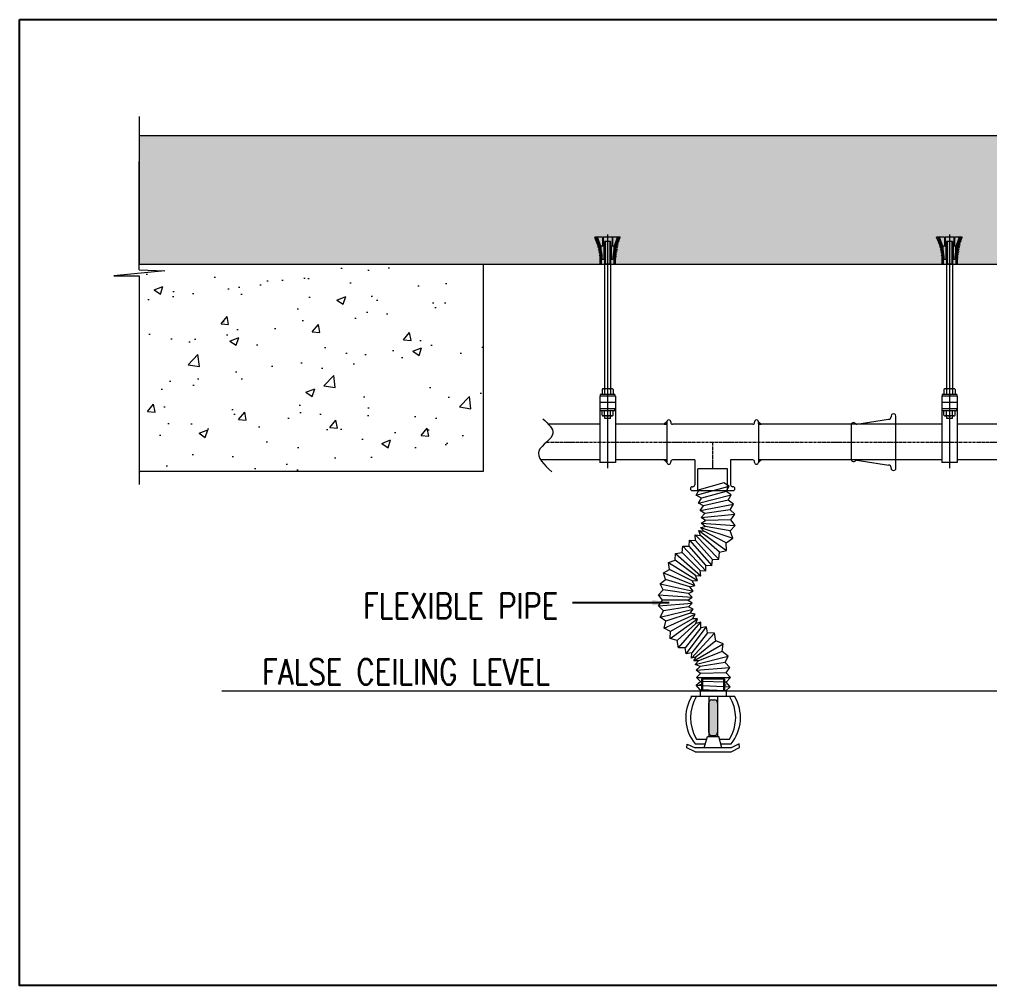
# Model space of a CAD drawing. Header units: millimetres. Extents: x 1706 to 249912, y -487248 to 27192.
# Drawn here: x 181345 to 192790, y -36495 to -25097 of the extents above; entities that cross this region are included whole.
import ezdxf
from ezdxf.enums import TextEntityAlignment as Align

# ---------------------------------------------------------------- set-up
doc = ezdxf.new("R2010")
doc.units = ezdxf.units.MM
doc.linetypes.add('CENTER', pattern=[50.8, 31.75, -6.35, 6.35, -6.35])
doc.layers.get('0').update_dxf_attribs({"color": 251})
doc.layers.add('FF-PENDENT SPRINKLER', color=7, linetype='Continuous', true_color=0xcc0099)
doc.layers.add('FS-SPK- TEXT', color=7, linetype='Continuous')
doc.layers.add('TITLE', color=251, linetype='Continuous')
doc.layers.add('MCD-FIRE-TEXT-1', color=7, linetype='Continuous', lineweight=25)
doc.layers.add('Sprinkler Pipe', color=11, linetype='Continuous', lineweight=35)
doc.styles.add('M-ELE DIM', font='isocp.shx')
doc.styles.add('RomanS', font='romans__.ttf', dxfattribs={"height": 300})
doc.dimstyles.new('McD-ELE-100', dxfattribs={"dimscale": 100, "dimtxt": 2.5, "dimasz": 2, "dimexe": 1, "dimexo": 1, "dimgap": 2.5, "dimtad": 0, "dimtih": 1, "dimtoh": 1, "dimdec": 0, "dimrnd": 5, "dimzin": 0, "dimdsep": 46, "dimtxsty": 'M-ELE DIM', "dimcen": 1, "dimclre": 9, "dimclrt": 256, "dimadec": 0, "dimazin": 0, "dimtfac": 1, "dimtdec": 0, "dimtofl": 0, "dimtmove": 0, "dimatfit": 3, "dimfxl": 1, "dimtolj": 1, "dimtzin": 0, "dimarcsym": 0})
pattern_1 = [(50, (446352.25, 33809.4), (1075.8903, -94.1282), [112.5, -1237.5]), (355, (446352.2, 33809.4), (-208.127, 1128.288), [90, -990]), (100.4514, (446441.9, 33801.5), (867.764, 1034.1593), [95.6103, -1051.713]), (46.1842, (446352.2, 34109.4), (1600.8616, -248.2785), [168.75, -1856.25]), (96.6356, (446485.7, 34088.7), (1401.994, 1461.177), [143.415, -1577.5695]), (351.1842, (446352.2, 34109.4), (1401.993, 1461.178), [135, -1485]), (21, (446502.25, 34034.4), (895.3606, -603.9283), [112.5, -1237.5]), (326, (446502.2, 34034.4), (364.973, 1087.725), [90, -990]), (71.4514, (446576.9, 33984), (1260.334, 483.7958), [95.6103, -1051.713]), (37.5, (446352.25, 33809.36), (18.2398, 499.3408), [0, -978, 0, -1005, 0, -993.75]), (7.5, (446352.25, 33809.36), (394.6043, 591.6176), [0, -573, 0, -955.5, 0, -378.75]), (327.5, (446017.75, 33809.36), (800.73365, -33.8323), [0, -375, 0, -1170, 0, -1552.5]), (317.5, (445867.75, 33809.36), (874.7793, 150.1575), [0, -487.5, 0, -777, 0, -1102.5])]

msp = doc.modelspace()

# ---------------------------------------------------------------- hatches: boundary and pattern name
at = {"layer": 'FF-PENDENT SPRINKLER', "lineweight": 0}
h = msp.add_hatch(dxfattribs=at)
h.set_pattern_fill('AR-CONC', color=251, scale=150, angle=0.0000005, style=0)
h.set_pattern_definition(pattern_1)
h.paths.add_polyline_path([(186814.089, -27989.696), (182758.514, -27989.696), (182758.514, -28052.057), (183061.656, -28061.664), (182758.514, -28091.001), (182758.514, -30430.695), (186814.089, -30430.695)])
h.paths.add_polyline_path([(183918.616, -28779.636), (185154.33, -28779.636), (185154.33, -28436.779), (183918.616, -28436.779)], flags=24)
h.paths.add_polyline_path([(183898.321, -28382.181), (186751.893, -28382.181), (186751.893, -28157.181), (183898.321, -28157.181)], flags=24)
at = {"layer": 'FS-SPK- TEXT', "lineweight": 0}
h = msp.add_hatch(dxfattribs=at)
h.set_pattern_fill('AR-CONC', color=251, scale=150, angle=0.0000005, style=0)
h.set_pattern_definition(pattern_1)
h.paths.add_polyline_path([(182758.514, -27989.696), (215564.947, -27989.695), (215565.594, -26471.27), (182758.514, -26471.27)])
h = msp.add_hatch(dxfattribs=at)
h.set_pattern_fill('ANSI31', color=9, scale=126, angle=0.0000005, style=0)
h.set_pattern_definition([(45.0000005, (-14182809.537, -3154813.15), (-11.136931902, 11.136931706), [])])
edge = h.paths.add_edge_path()
edge.add_line((188156.234, -27716.952), (188152.75, -27707.962))
edge.add_line((188152.98, -27718.791), (188156.234, -27716.952))
edge.add_line((188149.497, -27709.8), (188152.75, -27707.962))
edge.add_line((188149.497, -27709.8), (188132.67, -27666.379))
edge.add_line((188164.476, -27748.454), (188152.981, -27718.79))
edge.add_line((188209.589, -27824.224), (188148.42, -27666.379))
edge.add_line((188171.301, -27755.557), (188167.817, -27746.567))
edge.add_line((188186.77, -27796.357), (188183.04, -27786.732))
edge.add_line((188167.96, -27757.445), (188171.301, -27755.557))
edge.add_line((188164.477, -27748.454), (188167.817, -27746.567))
edge.add_line((188179.804, -27788.007), (188167.96, -27757.445))
edge.add_line((188183.04, -27786.732), (188179.804, -27788.007))
edge.add_line((188183.464, -27797.452), (188186.77, -27796.357))
edge.add_line((188193.706, -27823.879), (188183.464, -27797.452))
edge.add_line((188193.706, -27823.879), (188193.706, -27989.696))
edge.add_line((188209.456, -27823.879), (188209.456, -27989.696))
h = msp.add_hatch(dxfattribs=at)
h.set_pattern_fill('ANSI31', color=9, scale=126, angle=0.0000005, style=0)
h.set_pattern_definition([(135.0000005, (14559375.503, -3154812.898), (11.136931706, 11.136931902), [])])
h.paths.add_polyline_path([(188401.434, -27748.454), (188401.435, -27748.454), (188412.93, -27718.79)], flags=16)
h.paths.add_polyline_path([(188356.322, -27824.224), (188356.456, -27989.696), (188356.456, -27823.879), (188372.206, -27823.879), (188372.206, -27989.696), (188412.931, -27718.791), (188409.677, -27716.952), (188413.161, -27707.962), (188416.414, -27709.8), (188433.241, -27666.379), (188417.491, -27666.379)])
edge = h.paths.add_edge_path()
edge.add_line((188394.61, -27755.557), (188398.094, -27746.567))
edge.add_line((188379.141, -27796.357), (188382.871, -27786.732))
edge.add_line((188397.951, -27757.445), (188394.61, -27755.557))
edge.add_line((188401.434, -27748.454), (188398.094, -27746.567))
edge.add_line((188386.107, -27788.007), (188397.951, -27757.445))
edge.add_line((188382.871, -27786.732), (188386.107, -27788.007))
edge.add_line((188382.447, -27797.452), (188379.141, -27796.357))
edge.add_line((188372.206, -27823.879), (188382.447, -27797.452))
h = msp.add_hatch(dxfattribs=at)
h.set_pattern_fill('ANSI31', color=9, scale=126, angle=0.0000005, style=0)
h.set_pattern_definition([(45.0000005, (-14178775.64, -3154813.15), (-11.136931902, 11.136931706), [])])
edge = h.paths.add_edge_path()
edge.add_line((192190.131, -27716.952), (192186.647, -27707.962))
edge.add_line((192186.877, -27718.791), (192190.131, -27716.952))
edge.add_line((192183.394, -27709.8), (192186.647, -27707.962))
edge.add_line((192183.394, -27709.8), (192166.567, -27666.379))
edge.add_line((192198.373, -27748.454), (192186.878, -27718.79))
edge.add_line((192243.486, -27824.224), (192182.317, -27666.379))
edge.add_line((192205.198, -27755.557), (192201.714, -27746.567))
edge.add_line((192220.667, -27796.357), (192216.937, -27786.732))
edge.add_line((192201.857, -27757.445), (192205.198, -27755.557))
edge.add_line((192198.374, -27748.454), (192201.714, -27746.567))
edge.add_line((192213.701, -27788.007), (192201.857, -27757.445))
edge.add_line((192216.937, -27786.732), (192213.701, -27788.007))
edge.add_line((192217.361, -27797.452), (192220.667, -27796.357))
edge.add_line((192227.603, -27823.879), (192217.361, -27797.452))
edge.add_line((192227.603, -27823.879), (192227.603, -27989.695))
edge.add_line((192243.353, -27823.879), (192243.353, -27989.695))
h = msp.add_hatch(dxfattribs=at)
h.set_pattern_fill('ANSI31', color=9, scale=126, angle=0.0000005, style=0)
h.set_pattern_definition([(135.0000005, (14563409.4, -3154812.898), (11.136931706, 11.136931902), [])])
h.paths.add_polyline_path([(192435.331, -27748.454), (192435.332, -27748.454), (192446.827, -27718.79)])
h.paths.add_polyline_path([(192390.219, -27824.224), (192390.353, -27989.695), (192390.353, -27823.879), (192406.103, -27823.879), (192406.103, -27989.695), (192446.828, -27718.791), (192443.574, -27716.952), (192447.058, -27707.962), (192450.312, -27709.8), (192467.138, -27666.379), (192451.388, -27666.379)])
edge = h.paths.add_edge_path()
edge.add_line((192428.507, -27755.557), (192431.991, -27746.567))
edge.add_line((192413.038, -27796.357), (192416.768, -27786.732))
edge.add_line((192431.848, -27757.445), (192428.507, -27755.557))
edge.add_line((192435.331, -27748.454), (192431.991, -27746.567))
edge.add_line((192420.004, -27788.007), (192431.848, -27757.445))
edge.add_line((192416.768, -27786.732), (192420.004, -27788.007))
edge.add_line((192416.344, -27797.452), (192413.038, -27796.357))
edge.add_line((192406.103, -27823.879), (192416.344, -27797.452))
h = msp.add_hatch(dxfattribs=at)
h.set_pattern_fill('ANSI31', color=8, scale=0.75, angle=0.0000005, style=0)
h.set_pattern_definition([(135.0000005, (247565.60797, -31519.31439), (0.06629126015, 0.06629126132), [])])
h.paths.add_polyline_path([(188982.809, -29844.369), (188982.809, -29872.698), (188951.045, -29872.698)])
h = msp.add_hatch(dxfattribs=at)
h.set_pattern_fill('ANSI31', color=8, scale=0.75, angle=0.0000005, style=0)
h.set_pattern_definition([(45.0000005, (131480.025695, -31519.31541), (-0.06629126132, 0.06629126015), [])])
h.paths.add_polyline_path([(190062.825, -29844.369), (190062.825, -29872.698), (190094.589, -29872.698)])
h = msp.add_hatch(dxfattribs=at)
h.set_pattern_fill('ANSI31', color=8, scale=0.75, angle=0.0000005, style=0)
h.set_pattern_definition([(225.0000005, (247565.60795, -28647.95474), (0.06629126132, -0.06629126015), [])])
h.paths.add_polyline_path([(188982.809, -30322.901), (188982.809, -30294.573), (188951.045, -30294.573)])
h = msp.add_hatch(dxfattribs=at)
h.set_pattern_fill('ANSI31', color=8, scale=0.75, angle=0.0000005, style=0)
h.set_pattern_definition([(315.0000005, (131480.02567, -28647.95576), (-0.06629126015, -0.06629126132), [])])
h.paths.add_polyline_path([(190062.825, -30322.901), (190062.825, -30294.573), (190094.589, -30294.573)])
h = msp.add_hatch(color=256, dxfattribs=at)
h.paths.add_polyline_path([(189474.537, -33506.625, 0.414213562), (189512.037, -33544.125), (189528.045, -33544.125), (189528.045, -33123.987), (189512.037, -33123.987, 0.414213562), (189474.537, -33161.487)])
h.paths.add_polyline_path([(189528.045, -33544.125), (189544.053, -33544.125, 0.414213562), (189581.553, -33506.625), (189581.553, -33161.487, 0.414213562), (189544.053, -33123.987), (189528.045, -33123.987)])

# ---------------------------------------------------------------- linework, layer by layer
at = {"color": 7}
msp.add_lwpolyline([(181344.893, -25096.607), (217878.379, -25096.607), (217878.379, -36495.456), (181344.893, -36495.456)], close=True, dxfattribs=at)
at = {"layer": 'FF-PENDENT SPRINKLER', "color": 251, "lineweight": 0}
for p, q in [((186814.089, -27989.696, -35104.305), (186814.089, -30430.695, -35104.305)), ((186814.089, -30430.695, -35104.305), (182757.867, -30430.695, -35104.305))]:
    msp.add_line(p, q, dxfattribs=at)
at = {"layer": 'FS-SPK- TEXT', "color": 251, "linetype": 'Continuous', "lineweight": 0}
for p, q in [((182758.514, -26240.585, -28603.472), (182758.514, -27989.696, -35104.305)), ((215565.594, -26471.27, -28603.472), (182758.514, -26471.27, -28603.472)), ((215564.947, -27989.695, -35104.305), (182758.514, -27989.696, -35104.305))]:
    msp.add_line(p, q, dxfattribs=at)
at = {"layer": 'FS-SPK- TEXT', "color": 251, "lineweight": 0}
for p, q in [((182758.514, -28052.057, -35104.305), (182758.514, -26772.874, -28603.472)), ((183061.656, -28061.664, -35104.305), (182456.97, -28120.184, -35104.305)), ((182456.97, -28120.184, -35104.305), (182757.867, -28120.184, -35104.305)), ((182757.867, -28120.184, -35104.305), (182757.867, -30583.638, -28603.472)), ((182758.514, -28052.057, -35104.305), (183061.656, -28061.664, -35104.305))]:
    msp.add_line(p, q, dxfattribs=at)
at = {"layer": 'FS-SPK- TEXT', "color": 9, "lineweight": 0}
for p, q in [((188149.497, -27713.003, -33877.206), (188131.428, -27666.379, -33969.868)), ((188222.021, -27666.379, -33650.481), (188131.428, -27666.379, -33650.481)), ((188209.456, -27827.082, -33650.481), (188147.178, -27666.379, -33969.868)), ((188206.762, -27782.337, -33733.043), (188164.17, -27666.379, -33963.502)), ((188222.021, -27666.379, -33650.481), (188222.021, -27771.379, -33650.481)), ((188335.456, -27666.379, -33650.481), (188230.456, -27666.379, -33650.481)), ((188230.456, -27666.379, -33650.481), (188230.456, -27771.379, -33650.481)), ((188282.956, -27636.09, -35492.603), (188282.956, -30389.433, -31584.684)), ((188335.456, -27666.379, -33650.481), (188335.456, -27771.379, -33650.481)), ((188342.98, -27666.379, -33650.481), (188342.98, -27771.379, -33650.481)), ((188433.241, -27666.379, -33650.481), (188342.98, -27666.379, -33650.481)), ((188356.322, -27824.224, -33649.796), (188417.491, -27666.379, -33963.502)), ((188359.149, -27780.542, -33736.612), (188401.741, -27666.379, -33963.502)), ((188416.414, -27709.8, -33877.206), (188433.241, -27666.379, -33963.502)), ((192183.394, -27713.003, -33877.206), (192165.326, -27666.379, -33969.868)), ((192255.918, -27666.379, -33650.481), (192165.326, -27666.379, -33650.481)), ((192243.353, -27827.082, -33650.481), (192181.076, -27666.379, -33969.868)), ((192240.659, -27782.337, -33733.043), (192198.067, -27666.379, -33963.502)), ((192255.918, -27666.379, -33650.481), (192255.918, -27771.379, -33650.481)), ((192369.353, -27666.379, -33650.481), (192264.353, -27666.379, -33650.481)), ((192264.353, -27666.379, -33650.481), (192264.353, -27771.379, -33650.481)), ((192316.853, -27636.09, -35492.603), (192316.853, -30389.433, -31584.684)), ((192369.353, -27666.379, -33650.481), (192369.353, -27771.379, -33650.481)), ((192376.877, -27666.379, -33650.481), (192376.877, -27771.379, -33650.481)), ((192467.138, -27666.379, -33650.481), (192376.877, -27666.379, -33650.481)), ((192390.219, -27824.224, -33649.796), (192451.388, -27666.379, -33963.502)), ((192393.046, -27780.542, -33736.612), (192435.638, -27666.379, -33963.502)), ((192450.312, -27709.8, -33877.206), (192467.138, -27666.379, -33963.502)), ((188149.497, -27713.003, -33979.438), (188152.75, -27711.165, -33979.438)), ((188156.234, -27720.155, -33859.74), (188152.75, -27711.165, -33877.608)), ((188152.98, -27721.994, -33979.438), (188156.234, -27720.155, -33979.438)), ((188164.181, -27751.824, -33805.255), (188152.981, -27721.994, -33859.338)), ((188164.094, -27748.67, -33979.438), (188167.435, -27746.783, -33979.438)), ((188170.919, -27755.773, -33787.789), (188167.435, -27746.783, -33805.657)), ((188167.578, -27757.661, -33979.438), (188170.919, -27755.773, -33979.438)), ((188179.787, -27788.571, -33745.372), (188167.665, -27757.612, -33787.387)), ((188179.787, -27788.571, -33979.438), (188183.049, -27786.727, -33979.438)), ((188186.524, -27795.723, -33727.906), (188183.04, -27786.732, -33745.774)), ((188183.271, -27797.561, -33979.438), (188186.532, -27795.718, -33979.438)), ((188193.706, -27823.879, -33650.481), (188183.271, -27797.561, -33727.505)), ((188248.705, -27771.379, -33650.481), (188206.762, -27771.379, -33650.481)), ((188206.762, -27813.379, -33650.481), (188206.762, -27771.379, -33650.481)), ((188240.956, -27771.379, -33650.481), (188240.956, -27928.879, -33650.481)), ((188248.705, -27716.41, -33650.481), (188248.705, -27984.482, -29518.886)), ((188317.206, -27716.41, -33650.481), (188248.705, -27716.41, -33650.481)), ((188256.455, -27716.41, -33650.481), (188256.455, -27984.482, -29518.886)), ((188309.456, -27716.41, -33650.481), (188309.456, -27984.482, -29518.886)), ((188317.206, -27716.41, -33650.481), (188317.206, -27984.482, -29518.886)), ((188359.149, -27771.379, -33650.481), (188317.206, -27771.379, -33650.481)), ((188324.956, -27771.379, -33650.481), (188324.956, -27928.879, -33650.481)), ((188359.149, -27813.379, -33650.481), (188359.149, -27771.379, -33650.481)), ((188372.206, -27823.879, -33650.481), (188382.447, -27797.452, -33703.004)), ((188379.141, -27796.357, -33726.646), (188382.871, -27786.732, -33745.774)), ((188382.447, -27797.452, -33703.004), (188379.141, -27796.357, -33828.552)), ((188382.871, -27786.732, -33745.774), (188386.107, -27788.007, -33953.425)), ((188386.107, -27788.007, -33721.775), (188397.951, -27757.445, -33782.515)), ((188394.61, -27755.557, -33590.866), (188398.094, -27746.567, -33608.734)), ((188397.951, -27757.445, -33782.515), (188394.61, -27755.557, -33782.515)), ((188401.434, -27748.454, -33782.515), (188398.094, -27746.567, -33782.515)), ((188401.435, -27748.454, -33800.383), (188412.93, -27718.79, -33859.338)), ((188409.677, -27716.952, -33859.74), (188413.161, -27707.962, -33877.608)), ((188412.931, -27718.791, -33979.438), (188409.677, -27716.952, -33979.438)), ((188416.414, -27709.8, -33979.438), (188413.161, -27707.962, -33979.438)), ((192183.394, -27713.003, -33979.438), (192186.647, -27711.165, -33979.438)), ((192190.131, -27720.155, -33859.74), (192186.647, -27711.165, -33877.608)), ((192186.877, -27721.994, -33979.438), (192190.131, -27720.155, -33979.438)), ((192198.078, -27751.824, -33805.255), (192186.878, -27721.994, -33859.338)), ((192197.991, -27748.67, -33979.438), (192201.332, -27746.783, -33979.438)), ((192204.816, -27755.773, -33787.789), (192201.332, -27746.783, -33805.657)), ((192201.475, -27757.661, -33979.438), (192204.816, -27755.773, -33979.438)), ((192213.684, -27788.571, -33745.372), (192201.562, -27757.612, -33787.387)), ((192213.684, -27788.571, -33979.438), (192216.946, -27786.727, -33979.438)), ((192220.421, -27795.723, -33727.906), (192216.937, -27786.732, -33745.774)), ((192217.168, -27797.561, -33979.438), (192220.43, -27795.718, -33979.438)), ((192227.603, -27823.879, -33650.481), (192217.168, -27797.561, -33727.505)), ((192282.602, -27771.379, -33650.481), (192240.659, -27771.379, -33650.481)), ((192240.659, -27813.379, -33650.481), (192240.659, -27771.379, -33650.481)), ((192274.853, -27771.379, -33650.481), (192274.853, -27928.879, -33650.481)), ((192282.602, -27716.41, -33650.481), (192282.602, -27984.482, -29518.886)), ((192351.103, -27716.41, -33650.481), (192282.602, -27716.41, -33650.481)), ((192290.352, -27716.41, -33650.481), (192290.352, -27984.482, -29518.886)), ((192343.353, -27716.41, -33650.481), (192343.353, -27984.482, -29518.886)), ((192351.103, -27716.41, -33650.481), (192351.103, -27984.482, -29518.886)), ((192393.046, -27771.379, -33650.481), (192351.103, -27771.379, -33650.481)), ((192358.853, -27771.379, -33650.481), (192358.853, -27928.879, -33650.481)), ((192393.046, -27813.379, -33650.481), (192393.046, -27771.379, -33650.481)), ((192406.103, -27823.879, -33650.481), (192416.344, -27797.452, -33703.004)), ((192413.038, -27796.357, -33726.646), (192416.768, -27786.732, -33745.774)), ((192416.344, -27797.452, -33703.004), (192413.038, -27796.357, -33828.552)), ((192416.768, -27786.732, -33745.774), (192420.004, -27788.007, -33953.425)), ((192420.004, -27788.007, -33721.775), (192431.848, -27757.445, -33782.515)), ((192428.507, -27755.557, -33590.866), (192431.991, -27746.567, -33608.734)), ((192431.848, -27757.445, -33782.515), (192428.507, -27755.557, -33782.515)), ((192435.331, -27748.454, -33782.515), (192431.991, -27746.567, -33782.515)), ((192435.332, -27748.454, -33800.383), (192446.827, -27718.79, -33859.338)), ((192443.574, -27716.952, -33859.74), (192447.058, -27707.962, -33877.608)), ((192446.828, -27718.791, -33979.438), (192443.574, -27716.952, -33979.438)), ((192450.312, -27709.8, -33979.438), (192447.058, -27707.962, -33979.438)), ((188193.706, -27823.879, -33650.481), (188193.706, -27989.696, -33650.481)), ((188209.456, -27823.879, -33650.481), (188209.456, -27989.696, -33650.481)), ((188356.456, -27823.879, -33650.481), (188356.456, -27989.696, -33650.481)), ((188372.206, -27823.879, -33650.481), (188372.206, -27989.696, -33650.481)), ((192227.603, -27823.879, -33650.481), (192227.603, -27989.695, -33650.481)), ((192243.353, -27823.879, -33650.481), (192243.353, -27989.695, -33650.481)), ((192390.353, -27823.879, -33650.481), (192390.353, -27989.695, -33650.481)), ((192406.103, -27823.879, -33650.481), (192406.103, -27989.695, -33650.481)), ((188248.705, -27928.879, -33650.481), (188219.956, -27928.879, -33650.481)), ((188317.206, -27984.482, -29518.886), (188248.705, -27984.482, -29518.886)), ((188248.705, -27989.696, -35716.279), (188248.705, -29454.261, -31584.684)), ((188345.956, -27928.879, -33650.481), (188317.206, -27928.879, -33650.481)), ((188317.206, -27989.696, -35716.279), (188317.206, -29454.261, -31584.684)), ((192282.602, -27928.879, -33650.481), (192253.853, -27928.879, -33650.481)), ((192351.103, -27984.482, -29518.886), (192282.602, -27984.482, -29518.886)), ((192282.602, -27989.695, -35716.279), (192282.602, -29454.261, -31584.684)), ((192379.853, -27928.879, -33650.481), (192351.103, -27928.879, -33650.481)), ((192351.103, -27989.695, -35716.279), (192351.103, -29454.261, -31584.684)), ((188368.487, -29520.969, -31584.684), (188197.424, -29520.969, -31584.684)), ((188197.424, -29520.969, -31584.684), (188197.424, -29543.497, -31584.684)), ((188217.544, -29462.025, -31255.727), (188217.544, -29520.969, -31255.727)), ((188335.266, -29454.261, -31255.727), (188236.262, -29454.261, -31255.727)), ((188248.726, -29461.87, -31255.727), (188248.726, -29520.969, -31255.727)), ((188316.51, -29461.87, -31255.727), (188316.51, -29520.969, -31255.727)), ((188350.917, -29462.025, -31255.727), (188350.917, -29520.969, -31255.727)), ((188368.487, -29520.969, -31584.684), (188368.487, -29543.497, -31584.684)), ((192402.384, -29520.969, -31584.684), (192231.321, -29520.969, -31584.684)), ((192231.321, -29520.969, -31584.684), (192231.321, -29543.497, -31584.684)), ((192251.441, -29462.024, -31255.727), (192251.441, -29520.969, -31255.727)), ((192369.163, -29454.261, -31255.727), (192270.159, -29454.261, -31255.727)), ((192282.623, -29461.87, -31255.727), (192282.623, -29520.969, -31255.727)), ((192350.407, -29461.87, -31255.727), (192350.407, -29520.969, -31255.727)), ((192384.814, -29462.024, -31255.727), (192384.814, -29520.969, -31255.727)), ((192402.384, -29520.969, -31584.684), (192402.384, -29543.497, -31584.684)), ((188191.081, -29543.497, -31584.684), (188191.081, -30325.684, -31584.684)), ((188374.831, -29543.497, -31584.684), (188191.081, -29543.497, -31584.684)), ((188374.831, -29616.997, -31584.684), (188191.081, -29616.997, -31584.684)), ((188374.831, -29543.497, -31584.684), (188374.831, -30325.684, -31584.684)), ((192224.978, -29543.497, -31584.684), (192224.978, -30325.684, -31584.684)), ((192408.728, -29543.497, -31584.684), (192224.978, -29543.497, -31584.684)), ((192408.728, -29616.997, -31584.684), (192224.978, -29616.997, -31584.684)), ((192408.728, -29543.497, -31584.684), (192408.728, -30325.684, -31584.684)), ((188374.831, -29690.497, -31584.684), (188191.081, -29690.497, -31584.684)), ((188197.424, -29713.024, -31584.684), (188197.424, -29690.497, -31584.684)), ((188368.487, -29713.024, -31584.684), (188197.424, -29713.024, -31584.684)), ((188217.523, -29767.625, -31584.684), (188217.523, -29713.024, -31584.684)), ((188248.705, -29767.779, -31584.684), (188248.705, -29713.024, -31584.684)), ((188317.206, -29767.779, -31584.684), (188317.206, -29713.024, -31584.684)), ((188348.388, -29767.625, -31584.684), (188348.388, -29713.024, -31584.684)), ((188368.487, -29713.024, -31584.684), (188368.487, -29690.497, -31584.684)), ((192408.728, -29690.497, -31584.684), (192224.978, -29690.497, -31584.684)), ((192231.321, -29713.024, -31584.684), (192231.321, -29690.497, -31584.684)), ((192402.384, -29713.024, -31584.684), (192231.321, -29713.024, -31584.684)), ((192251.42, -29767.625, -31584.684), (192251.42, -29713.024, -31584.684)), ((192282.602, -29767.779, -31584.684), (192282.602, -29713.024, -31584.684)), ((192351.103, -29767.779, -31584.684), (192351.103, -29713.024, -31584.684)), ((192382.285, -29767.625, -31584.684), (192382.285, -29713.024, -31584.684)), ((192402.384, -29713.024, -31584.684), (192402.384, -29690.497, -31584.684)), ((188332.738, -29775.389, -31584.684), (188233.173, -29775.389, -31584.684)), ((188251.773, -29803.153, -31584.684), (188251.773, -29775.389, -31584.684)), ((188317.206, -29803.153, -31584.684), (188251.773, -29803.153, -31584.684)), ((188317.206, -29803.153, -31584.684), (188317.206, -29775.389, -31584.684)), ((192366.635, -29775.389, -31584.684), (192267.07, -29775.389, -31584.684)), ((192285.67, -29803.153, -31584.684), (192285.67, -29775.389, -31584.684)), ((192351.103, -29803.153, -31584.684), (192285.67, -29803.153, -31584.684)), ((192351.103, -29803.153, -31584.684), (192351.103, -29775.389, -31584.684)), ((188374.831, -30325.684, -31584.684), (188191.081, -30325.684, -31584.684)), ((192408.728, -30325.684, -31584.684), (192224.978, -30325.684, -31584.684))]:
    msp.add_line(p, q, dxfattribs=at)
at = {"layer": 'FS-SPK- TEXT', "color": 8, "lineweight": 0}
for p, q in [((188982.809, -29844.369, -34590.358), (188951.045, -29872.698, -34590.358)), ((190062.825, -29844.369, -34590.358), (190094.589, -29872.698, -34590.358)), ((188982.809, -30322.901, -34590.358), (188951.045, -30294.573, -34590.358)), ((190062.825, -30322.901, -34590.358), (190094.589, -30294.573, -34590.358))]:
    msp.add_line(p, q, dxfattribs=at)
at = {"layer": 'FS-SPK- TEXT', "color": 8, "linetype": 'CENTER', "lineweight": 0}
for p, q in [((187562.315, -30083.635, -28204.395), (212035.182, -30083.635, -33362.648)), ((189522.817, -30083.635, -31169.28), (189522.817, -30398.216, -31169.28))]:
    msp.add_line(p, q, dxfattribs=at)
at = {"layer": 'FS-SPK- TEXT', "lineweight": 0}
for p, q in [((189391.2, -32945.365, -31169.28), (189368.7, -32945.365, -31169.28)), ((189391.2, -32875.503, -31169.28), (189391.2, -33018.495, -31169.28)), ((189391.2, -32875.503, -31169.28), (189661.2, -32875.503, -31169.28)), ((189401.091, -32875.503, -31169.28), (189401.091, -33018.495, -31169.28)), ((189651.31, -32875.503, -31169.28), (189651.31, -33018.495, -31169.28)), ((189661.2, -32875.503, -31169.28), (189661.2, -33018.495, -31169.28)), ((189661.2, -32946.999, -31169.28), (189683.7, -32946.999, -31169.28)), ((189263.451, -33018.495, -31169.28), (189791.057, -33018.495, -31169.28)), ((189373.539, -33018.495, -31169.28), (189373.539, -33082.001, -31169.28)), ((189682.551, -33018.495, -31169.28), (189682.551, -33082.001, -31169.28)), ((189263.451, -33082.001, -31169.28), (189780.004, -33082.001, -31169.28)), ((189474.537, -33161.487, -31169.28), (189474.537, -33506.625, -31169.28)), ((189512.037, -33123.987, -31169.28), (189544.053, -33123.987, -31169.28)), ((189581.553, -33161.487, -31169.28), (189581.553, -33506.625, -31169.28)), ((189512.037, -33544.125, -31169.28), (189544.053, -33544.125, -31169.28))]:
    msp.add_line(p, q, dxfattribs=at)
at = {"layer": 'FS-SPK- TEXT', "linetype": 'ByBlock', "lineweight": 0}
msp.add_line((189328.328, -33018.495, -31169.28), (189726.179, -33018.495, -31169.28), dxfattribs=at)
at = {"layer": 'FS-SPK- TEXT', "color": 222, "linetype": 'Continuous', "lineweight": 0}
for p, q in [((189477.695, -33082.001, -31169.28), (189477.695, -33556.57, -31169.28)), ((189579.907, -33082.001, -31169.28), (189579.907, -33556.57, -31169.28)), ((189216.563, -33688.975, -31169.28), (189223.413, -33645.561, -31169.28)), ((189223.413, -33645.561, -31169.28), (189317.87, -33691.227, -31169.28)), ((189316.452, -33644.289, -31169.28), (189436.284, -33644.289, -31169.28)), ((189332.845, -33587.849, -31169.28), (189451.797, -33587.849, -31169.28)), ((189423.383, -33691.227, -31169.28), (189460.394, -33556.57, -31169.28)), ((189460.394, -33556.57, -31169.28), (189595.696, -33556.57, -31169.28)), ((189632.707, -33691.227, -31169.28), (189595.696, -33556.57, -31169.28)), ((189604.293, -33587.849, -31169.28), (189723.245, -33587.849, -31169.28)), ((189619.806, -33644.289, -31169.28), (189739.638, -33644.289, -31169.28)), ((189834.189, -33644.205, -31169.28), (189739.732, -33691.227, -31169.28)), ((189841.038, -33687.619, -31169.28), (189834.189, -33644.205, -31169.28)), ((189317.87, -33736.16, -31169.28), (189216.563, -33688.975, -31169.28)), ((189739.732, -33691.227, -31169.28), (189317.87, -33691.227, -31169.28)), ((189317.87, -33736.16, -31169.28), (189739.732, -33736.16, -31169.28)), ((189739.732, -33736.16, -31169.28), (189841.038, -33687.619, -31169.28))]:
    msp.add_line(p, q, dxfattribs=at)
at = {"layer": 'FS-SPK- TEXT', "color": 251, "lineweight": 0, "elevation": -31169.28}
msp.add_lwpolyline([(183733.999, -33018.495), (216340.745, -33018.495)], dxfattribs=at)
at = {"layer": 'FS-SPK- TEXT', "color": 9, "lineweight": 0}
for centre, radius, start, end in [((187846.825, -27912.998, -33650.481), 373.468, 357.5627808, 15.4702939), ((188719.086, -27912.998, -33650.481), 373.468, 164.529707, 182.4372202), ((191880.722, -27912.998, -33650.481), 373.468, 357.5627808, 15.4702939), ((192752.983, -27912.998, -33650.481), 373.468, 164.529707, 182.4372202), ((188233.194, -29473.917, -31255.727), 19.656, 37.7977952, 142.7689206), ((188282.618, -29533.543, -31255.727), 79.282, 64.6918097, 115.3081913), ((188333.644, -29477.357, -31255.727), 23.096, 41.5941873, 137.8922095), ((192267.091, -29473.917, -31255.727), 19.656, 37.7977952, 142.7689206), ((192316.515, -29533.543, -31255.727), 79.282, 64.6918097, 115.3081913), ((192367.541, -29477.357, -31255.727), 23.096, 41.5941873, 137.8922095), ((188233.173, -29755.732, -31584.684), 19.656, 217.2310803, 322.2022057), ((188282.956, -29694.502, -31584.684), 80.886, 244.9481667, 295.0518343), ((188332.738, -29755.732, -31584.684), 19.656, 217.7977952, 322.7689206), ((192267.07, -29755.732, -31584.684), 19.656, 217.2310803, 322.2022057), ((192316.853, -29694.502, -31584.684), 80.886, 244.9481667, 295.0518343), ((192366.635, -29755.732, -31584.684), 19.656, 217.7977952, 322.7689206)]:
    msp.add_arc(centre, radius, start, end, dxfattribs=at)
at = {"layer": 'FS-SPK- TEXT', "color": 222, "linetype": 'Continuous', "lineweight": 0}
for centre, start, end in [((189689.378, -33334.925, -31169.28), 148.5344376, 219.6776818), ((189746.137, -33334.925, -31169.28), 148.5344376, 211.4655634), ((189309.953, -33334.925, -31169.28), 328.5344376, 31.4655634), ((189366.712, -33334.925, -31169.28), 320.3223192, 31.4655634)]:
    msp.add_arc(centre, 484.542, start, end, dxfattribs=at)
at = {"layer": 'FS-SPK- TEXT', "lineweight": 0}
for centre, start, end in [((189512.037, -33161.487, -31169.28), 90.0000005, 180.0000005), ((189544.053, -33161.487, -31169.28), 0.0000005, 90.0000005), ((189512.037, -33506.625, -31169.28), 180.0000005, 270.0000005), ((189544.053, -33506.625, -31169.28), 270.0000005, 0.0000005)]:
    msp.add_arc(centre, 37.5, start, end, dxfattribs=at)
at = {"layer": 'Sprinkler Pipe', "lineweight": 0}
for p, q in [((188982.753, -29844.369, -31169.28), (188982.753, -30322.901, -31169.28)), ((189027.753, -29844.369, -31169.28), (189027.753, -29850.198, -31169.28)), ((190017.881, -29844.369, -31169.28), (190017.881, -29850.198, -31169.28)), ((190062.881, -29844.369, -31169.28), (190062.881, -30322.901, -31169.28)), ((191224.182, -29871.403, -30075.329), (191598.93, -29813.635, -30075.329)), ((191627.591, -29777.374, -30075.329), (191627.591, -29784.835, -30075.329)), ((191685.191, -30389.896, -30075.329), (191685.191, -29777.374, -30075.329)), ((188191.081, -29872.698, -31261.784), (187586.987, -29872.698, -31239.163)), ((188982.753, -29872.698, -31564.946), (188374.831, -29872.698, -31404.59)), ((189995.381, -29872.698, -31169.28), (189050.253, -29872.698, -31169.28)), ((192224.978, -29872.698, -32420.171), (190062.881, -29872.698, -31849.859)), ((191155.207, -29882.035, -30075.329), (191155.207, -30285.235, -30075.329)), ((196055.295, -29872.698, -32710.679), (192408.728, -29872.698, -32468.64)), ((188191.081, -30294.573, -31261.784), (187495.465, -30294.573, -31235.736)), ((188982.753, -30294.573, -31564.946), (188374.831, -30294.573, -31404.59)), ((189027.753, -30322.901, -31169.28), (189027.753, -30317.073, -31169.28)), ((189311.879, -30294.573, -31169.28), (189050.252, -30294.573, -31169.28)), ((189311.879, -30294.573, -31169.28), (189311.879, -30588.48, -31169.28)), ((189733.754, -30294.573, -31169.28), (189733.754, -30588.105, -31169.28)), ((189995.381, -30294.573, -31169.28), (189733.754, -30294.573, -31169.28)), ((190017.881, -30322.901, -31169.28), (190017.881, -30317.073, -31169.28)), ((192224.978, -30294.573, -32420.171), (190062.881, -30294.573, -31849.859)), ((191224.658, -30295.935, -30075.329), (191599.169, -30353.633, -30075.329)), ((196055.295, -30294.573, -32710.679), (192408.728, -30294.573, -32468.64)), ((189349.379, -30655.388, -31169.28), (189349.379, -30398.216, -31169.28)), ((189696.254, -30398.216, -31169.28), (189349.379, -30398.216, -31169.28)), ((189696.254, -30655.388, -31169.28), (189696.254, -30398.216, -31169.28)), ((191627.591, -30389.896, -30075.329), (191627.591, -30382.435, -30075.329)), ((189283.551, -30610.388, -31169.28), (189289.379, -30610.388, -31169.28)), ((189283.551, -30655.388, -31169.28), (189762.083, -30655.388, -31169.28)), ((189762.083, -30610.388, -31169.28), (189756.254, -30610.388, -31169.28))]:
    msp.add_line(p, q, dxfattribs=at)
at = {"layer": 'Sprinkler Pipe', "lineweight": 0, "elevation": -31169.28}
for points in [[(189676.026, -33025.725), (189676.326, -33019.732), (189376.699, -33004.774), (189329.035, -32952.653), (189728.845, -32970.314), (189680.774, -32915.017), (189380.899, -32906.366), (189331.594, -32859.274), (189731.792, -32860.47), (189680.841, -32803.787), (189381.026, -32814.319), (189328.55, -32775.915), (189727.201, -32740.731), (189669.795, -32684.093), (189373.592, -32731.674), (189317.67, -32708.242), (189705.116, -32608.016), (189635.502, -32555.027), (189356.193, -32664.511), (189300.463, -32663.613), (189647.482, -32464.269), (189560.795, -32426.681), (189329.438, -32617.662), (189274.663, -32632.972), (189545.23, -32338.093), (189463.86, -32334.934), (189278.299, -32570.661), (189210.796, -32582.255), (189450.479, -32261.768), (189382.21, -32272.928), (189198.023, -32509.729), (189118.594, -32509.21), (189383.124, -32208.903), (189324.756, -32222.049), (189104.073, -32425.27), (189020.273, -32401.784), (189344.268, -32166.865), (189285.027, -32167.257), (189024.485, -32315.977), (188948.994, -32277.541), (189314.698, -32114.997), (189255.549, -32100.979), (188971.284, -32196.861), (188904.874, -32147.431), (189293.721, -32052.785), (189237.468, -32026.789), (188941.171, -32073.779), (188883.862, -32015.727), (189282.796, -31983.92), (189231.205, -31948.403), (188931.208, -31949.7), (188883.255, -31884.331), (189282.484, -31912.194), (189236.732, -31869.205), (188939.821, -31826.264), (188902.092, -31754.332), (189292.758, -31841.166), (189253.822, -31792.376), (188966.878, -31704.834), (188941.067, -31626.973), (189313.162, -31774.3), (189282.041, -31721.159), (189013.564, -31587.293), (189002.312, -31504.586), (189342.694, -31715.061), (189320.852, -31658.465), (189081.655, -31477.399), (189083.964, -31395.794), (189383.136, -31661.607), (189374.478, -31597.922), (189162.483, -31385.653), (189169.745, -31309.414), (189440.704, -31603.933), (189442.105, -31535.401), (189244.031, -31310.086), (189249.815, -31238.534), (189512.904, -31540.104), (189519.92, -31467.03), (189318.963, -31244.283), (189316.625, -31177.902), (189596.491, -31463.97), (189603.815, -31383.932), (189379.636, -31184.574), (189360.881, -31128.165), (189686.258, -31361.169), (189683.58, -31270.018), (189416.79, -31132.82), (189379.533, -31092.261), (189759.854, -31216.823), (189729.653, -31131.974), (189434.442, -31078.585), (189388.486, -31041.644), (189787.814, -31068.049), (189739.092, -31000.488), (189439.176, -31007.602), (189386.855, -30972.095), (189785.289, -30934.544), (189728.216, -30880.685), (189431.517, -30925.072), (189374.765, -30890.667), (189767.73, -30814.913), (189707.111, -30769.997), (189414.485, -30836.103), (189354.887, -30802.237), (189743.092, -30704.991), (189681.118, -30665.642), (189391.315, -30743.195), (189330.023, -30708.966), (189715.611, -30601.811), (189653.474, -30565.766), (189364.718, -30647.13), (189363.091, -30641.355)], [(189330.023, -30708.966), (189364.718, -30647.13)], [(189653.474, -30565.766), (189651.846, -30559.99)], [(189681.118, -30665.642), (189715.611, -30601.811)], [(189354.887, -30802.237), (189391.315, -30743.195)], [(189707.111, -30769.997), (189743.092, -30704.991)], [(189374.765, -30890.667), (189414.485, -30836.103)], [(189728.216, -30880.685), (189767.73, -30814.913)], [(189386.855, -30972.095), (189431.517, -30925.072)], [(189388.486, -31041.644), (189439.176, -31007.602)], [(189739.092, -31000.488), (189785.289, -30934.544)], [(189360.881, -31128.165), (189416.79, -31132.82)], [(189379.533, -31092.261), (189434.442, -31078.585)], [(189729.653, -31131.974), (189787.814, -31068.049)], [(189249.815, -31238.534), (189318.963, -31244.283)], [(189316.625, -31177.902), (189379.636, -31184.574)], [(189683.58, -31270.018), (189759.854, -31216.823)], [(189169.745, -31309.414), (189244.031, -31310.086)], [(189083.964, -31395.794), (189162.483, -31385.653)], [(189519.92, -31467.03), (189596.491, -31463.97)], [(189603.815, -31383.932), (189686.258, -31361.169)], [(188941.067, -31626.973), (189013.564, -31587.293)], [(189002.312, -31504.586), (189081.655, -31477.399)], [(189442.105, -31535.401), (189512.904, -31540.104)], [(189320.852, -31658.465), (189383.136, -31661.607)], [(189374.478, -31597.922), (189440.704, -31603.933)], [(188902.092, -31754.332), (188966.878, -31704.834)], [(189253.822, -31792.376), (189313.162, -31774.3)], [(189282.041, -31721.159), (189342.694, -31715.061)], [(188883.255, -31884.331), (188939.821, -31826.264)], [(189231.205, -31948.403), (189282.484, -31912.194)], [(189236.732, -31869.205), (189292.758, -31841.166)], [(188883.862, -32015.727), (188931.208, -31949.7)], [(189237.468, -32026.789), (189282.796, -31983.92)], [(188904.874, -32147.431), (188941.171, -32073.779)], [(189255.549, -32100.979), (189293.721, -32052.785)], [(189285.027, -32167.257), (189314.698, -32114.997)], [(188948.994, -32277.541), (188971.284, -32196.861)], [(189324.756, -32222.049), (189344.268, -32166.865)], [(189382.21, -32272.928), (189383.124, -32208.903)], [(189463.86, -32334.934), (189450.479, -32261.768)], [(189020.273, -32401.784), (189024.485, -32315.977)], [(189560.795, -32426.681), (189545.23, -32338.093)], [(189118.594, -32509.21), (189104.073, -32425.27)], [(189635.502, -32555.027), (189647.482, -32464.269)], [(189210.796, -32582.255), (189198.023, -32509.729)], [(189274.663, -32632.972), (189278.299, -32570.661)], [(189300.463, -32663.613), (189329.438, -32617.662)], [(189669.795, -32684.093), (189705.116, -32608.016)], [(189317.67, -32708.242), (189356.193, -32664.511)], [(189328.55, -32775.915), (189373.592, -32731.674)], [(189331.594, -32859.274), (189381.026, -32814.319)], [(189680.841, -32803.787), (189727.201, -32740.731)], [(189329.035, -32952.653), (189380.899, -32906.366)], [(189680.774, -32915.017), (189731.792, -32860.47)], [(189376.4, -33010.766), (189376.699, -33004.774)], [(189676.326, -33019.732), (189728.845, -32970.314)]]:
    msp.add_lwpolyline(points, dxfattribs=at)
at = {"layer": 'Sprinkler Pipe', "lineweight": 0}
for centre, radius, start, end in [((191656.391, -29777.374, -30075.329), 28.8, 0.0000005, 180.0000005), ((189005.253, -29844.369, -31169.28), 22.5, 0.0000005, 180.0000005), ((189050.253, -29850.198, -31169.28), 22.5, 180.0000005, 270.0000005), ((189995.381, -29850.198, -31169.28), 22.5, 270.0000005, 0.0000005), ((190040.381, -29844.369, -31169.28), 22.5, 0.0000005, 180.0000005), ((191184.007, -29882.035, -30075.329), 28.8, 38.1881486, 180.0000005), ((191221.734, -29852.359, -30075.329), 19.2, 218.1881486, 278.7582069), ((191598.93, -29784.974, -30075.329), 28.662, 269.7230939, 0.2769072), ((189005.253, -30322.901, -31169.28), 22.5, 180.0000005, 0.0000005), ((189050.253, -30317.073, -31169.28), 22.5, 90.0000005, 180.0000005), ((189995.381, -30317.073, -31169.28), 22.5, 0.0000005, 90.0000005), ((190040.381, -30322.901, -31169.28), 22.5, 180.0000005, 0.0000005), ((191184.007, -30285.235, -30075.329), 28.8, 180.0000005, 321.8118523), ((191221.734, -30314.911, -30075.329), 19.2, 81.2417941, 141.8118523), ((191599.169, -30382.057, -30075.329), 28.424, 359.2373884, 90.7626126), ((191656.391, -30389.896, -30075.329), 28.8, 180.0000005, 0.0000005), ((189283.551, -30632.888, -31169.28), 22.5, 90.0000005, 270.0000005), ((189289.675, -30588.184, -31169.28), 22.206, 269.2373884, 0.7626127), ((189756.146, -30587.997, -31169.28), 22.392, 179.7230938, 270.2769072), ((189762.083, -30632.888, -31169.28), 22.5, 270.0000005, 90.0000005)]:
    msp.add_arc(centre, radius, start, end, dxfattribs=at)
msp.add_spline([(187520.179, -29808.3, -28603.472), (187639.065, -29981.097, -28603.472), (187474.246, -30186.293, -28603.472), (187625.555, -30434.688, -28603.472)], degree=3, dxfattribs=at)

# ---------------------------------------------------------------- texts
at = {"layer": 'TITLE', "color": 7, "lineweight": 0, "style": 'RomanS', "width": 0.8}
for s, p in [('FLEXIBLE PIPE', (186548.488, -32164.463, -28603.472)), ('FALSE CEILING LEVEL', (185905.43, -32943.348, -28603.472))]:
    msp.add_text(s, height=300, rotation=0.0000005, dxfattribs=at).set_placement(p, align=Align.CENTER)

# ---------------------------------------------------------------- leaders
at = {"layer": 'MCD-FIRE-TEXT-1'}
msp.add_leader([(189009.558, -31977.928, -31169.28), (187868.756, -31977.928, -31169.28)], dimstyle='McD-ELE-100', dxfattribs=at)

doc.saveas('drawing.dxf')
